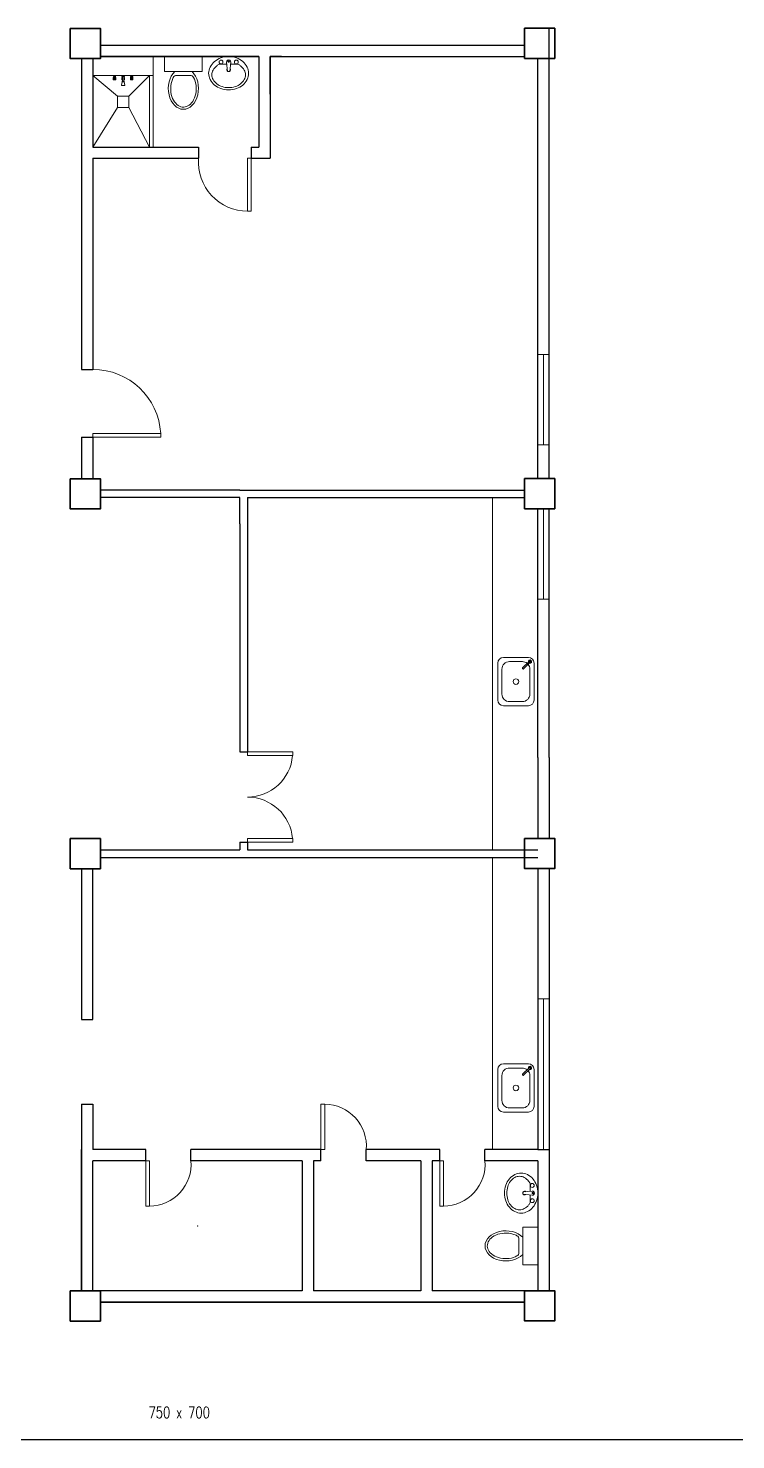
# Model space of a CAD drawing. Header units: millimetres. Extents: x 63005 to 126950, y 36019 to 74749.
# Drawn here: x 63200.97 to 63210.36, y 36241.51 to 36260.24 of the extents above; entities that cross this region are included whole.
import ezdxf

# ---------------------------------------------------------------- set-up
doc = ezdxf.new("R2010")
doc.units = ezdxf.units.MM
doc.header["$LTSCALE"] = 0.04
doc.layers.add('ahu line', color=150, linetype='Continuous')
doc.layers.add('ducting label', color=7, linetype='Continuous')
doc.styles.add('Arch-Dim', font='simplex.shx', dxfattribs={"width": 0.75})

msp = doc.modelspace()

# ---------------------------------------------------------------- linework, layer by layer
at = {"color": 8, "linetype": 'ByBlock', "lineweight": 25}
for p, q in [((63207.88, 36254.262), (63207.88, 36260.237)), ((63201.93, 36260.011), (63207.555, 36260.011)), ((63201.68, 36259.835), (63201.68, 36255.71)), ((63201.83, 36259.835), (63201.83, 36258.661)), ((63201.83, 36259.835), (63201.83, 36258.661)), ((63201.93, 36259.861), (63204.03, 36259.861)), ((63204.03, 36259.861), (63201.93, 36259.861)), ((63204.03, 36259.861), (63201.93, 36259.861)), ((63204.18, 36259.861), (63207.555, 36259.861)), ((63204.33, 36259.861), (63204.18, 36259.861)), ((63207.73, 36254.26), (63207.73, 36259.837)), ((63201.83, 36259.711), (63201.83, 36258.661)), ((63201.83, 36258.511), (63201.83, 36255.71)), ((63201.68, 36255.71), (63201.83, 36255.71)), ((63201.68, 36254.81), (63201.68, 36254.61)), ((63201.68, 36254.81), (63201.83, 36254.81)), ((63201.83, 36254.81), (63201.83, 36254.71)), ((63201.83, 36254.81), (63201.83, 36254.26)), ((63201.68, 36254.61), (63201.68, 36254.61)), ((63201.68, 36254.61), (63201.68, 36254.26)), ((63203.78, 36254.11), (63201.93, 36254.11)), ((63203.78, 36254.01), (63201.93, 36254.01)), ((63203.78, 36254.11), (63207.555, 36254.11)), ((63203.78, 36253.66), (63203.78, 36254.01)), ((63203.88, 36254.01), (63203.88, 36250.636)), ((63203.88, 36254.01), (63207.555, 36254.01)), ((63207.73, 36250.56), (63207.73, 36253.862)), ((63207.88, 36250.56), (63207.88, 36253.862)), ((63203.78, 36253.66), (63203.78, 36250.636)), ((63203.78, 36250.636), (63203.88, 36250.636)), ((63207.73, 36250.56), (63207.73, 36249.487)), ((63207.88, 36250.56), (63207.88, 36249.487)), ((63201.93, 36249.336), (63203.63, 36249.336)), ((63203.63, 36249.336), (63203.78, 36249.336)), ((63203.63, 36249.336), (63203.78, 36249.336)), ((63203.78, 36249.436), (63203.88, 36249.436)), ((63203.78, 36249.436), (63203.78, 36249.336)), ((63203.88, 36249.436), (63203.88, 36249.336)), ((63203.88, 36249.336), (63206.68, 36249.336)), ((63203.88, 36249.336), (63207.73, 36249.336)), ((63201.93, 36249.236), (63206.68, 36249.236)), ((63203.63, 36249.236), (63207.73, 36249.236)), ((63201.68, 36249.085), (63201.68, 36247.085)), ((63201.83, 36247.085), (63201.83, 36249.085)), ((63207.73, 36249.087), (63207.73, 36245.36)), ((63207.88, 36249.087), (63207.88, 36245.36)), ((63201.68, 36247.085), (63201.83, 36247.085)), ((63201.68, 36245.96), (63201.68, 36243.485)), ((63201.68, 36245.96), (63201.83, 36245.96)), ((63201.83, 36245.96), (63201.83, 36245.36)), ((63204.855, 36245.36), (63203.13, 36245.36)), ((63206.43, 36245.36), (63205.455, 36245.36)), ((63207.73, 36245.36), (63207.03, 36245.36)), ((63207.73, 36245.36), (63207.88, 36245.36)), ((63207.88, 36245.36), (63207.88, 36243.487)), ((63207.73, 36245.21), (63207.73, 36243.485)), ((63204.605, 36243.485), (63201.83, 36243.485)), ((63206.18, 36243.485), (63204.755, 36243.485)), ((63207.73, 36243.485), (63206.33, 36243.485)), ((63201.93, 36243.335), (63207.555, 36243.335)), ((63207.555, 36243.335), (63201.93, 36243.335))]:
    msp.add_line(p, q, dxfattribs=at)
at = {"color": 8, "linetype": 'ByBlock', "lineweight": 9, "ltscale": 0.3}
for p, q in [((63202.63, 36259.861), (63202.63, 36258.661)), ((63202.155, 36259.336), (63201.83, 36259.611)), ((63202.305, 36259.336), (63202.58, 36259.611)), ((63202.58, 36259.611), (63202.58, 36258.661)), ((63202.155, 36259.186), (63201.83, 36258.661)), ((63202.305, 36259.186), (63202.58, 36258.661))]:
    msp.add_line(p, q, dxfattribs=at)
at = {"color": 8, "linetype": 'ByBlock', "lineweight": 9}
for p, q in [((63202.63, 36259.611), (63202.63, 36259.861)), ((63201.83, 36259.611), (63202.63, 36259.611)), ((63207.88, 36255.91), (63207.73, 36255.91)), ((63207.805, 36255.91), (63207.805, 36254.71)), ((63207.88, 36254.71), (63207.88, 36255.91)), ((63207.73, 36254.71), (63207.88, 36254.71)), ((63207.13, 36249.336), (63207.13, 36254.011)), ((63207.805, 36252.662), (63207.805, 36253.862)), ((63207.88, 36253.862), (63207.88, 36252.662)), ((63207.88, 36252.662), (63207.73, 36252.662)), ((63207.13, 36249.236), (63207.13, 36245.36)), ((63201.68, 36249.085), (63201.83, 36249.085)), ((63207.88, 36247.36), (63207.73, 36247.36)), ((63207.805, 36247.36), (63207.805, 36245.36)), ((63207.88, 36245.36), (63207.88, 36247.36))]:
    msp.add_line(p, q, dxfattribs=at)
at = {"color": 8, "lineweight": 9}
for p, q in [((63202.78, 36259.861), (63202.78, 36259.661)), ((63203.28, 36259.861), (63202.78, 36259.861)), ((63203.28, 36259.661), (63203.28, 36259.861)), ((63203.616, 36259.663), (63203.603, 36259.785)), ((63203.645, 36259.663), (63203.658, 36259.785)), ((63202.1, 36259.611), (63202.134, 36259.611)), ((63202.1, 36259.61), (63202.1, 36259.611)), ((63202.1, 36259.61), (63202.134, 36259.61)), ((63202.1, 36259.61), (63202.103, 36259.603)), ((63202.103, 36259.603), (63202.13, 36259.603)), ((63202.103, 36259.589), (63202.104, 36259.591)), ((63202.103, 36259.589), (63202.131, 36259.589)), ((63202.103, 36259.583), (63202.103, 36259.589)), ((63202.104, 36259.591), (63202.13, 36259.591)), ((63202.105, 36259.603), (63202.105, 36259.591)), ((63202.128, 36259.603), (63202.128, 36259.591)), ((63202.134, 36259.61), (63202.13, 36259.603)), ((63202.131, 36259.589), (63202.13, 36259.591)), ((63202.131, 36259.583), (63202.131, 36259.589)), ((63202.134, 36259.61), (63202.134, 36259.611)), ((63202.213, 36259.605), (63202.201, 36259.611)), ((63202.201, 36259.611), (63202.259, 36259.611)), ((63202.248, 36259.605), (63202.213, 36259.605)), ((63202.213, 36259.595), (63202.213, 36259.605)), ((63202.213, 36259.605), (63202.248, 36259.605)), ((63202.248, 36259.595), (63202.213, 36259.595)), ((63202.216, 36259.589), (63202.217, 36259.591)), ((63202.216, 36259.589), (63202.223, 36259.589)), ((63202.216, 36259.583), (63202.216, 36259.589)), ((63202.217, 36259.591), (63202.223, 36259.591)), ((63202.219, 36259.595), (63202.219, 36259.591)), ((63202.223, 36259.533), (63202.223, 36259.595)), ((63202.223, 36259.595), (63202.238, 36259.595)), ((63202.238, 36259.595), (63202.238, 36259.533)), ((63202.238, 36259.591), (63202.244, 36259.591)), ((63202.238, 36259.589), (63202.244, 36259.589)), ((63202.242, 36259.595), (63202.242, 36259.591)), ((63202.244, 36259.589), (63202.244, 36259.591)), ((63202.244, 36259.583), (63202.244, 36259.589)), ((63202.259, 36259.611), (63202.248, 36259.605)), ((63202.248, 36259.605), (63202.248, 36259.595)), ((63202.327, 36259.61), (63202.327, 36259.611)), ((63202.327, 36259.611), (63202.361, 36259.611)), ((63202.327, 36259.61), (63202.33, 36259.603)), ((63202.327, 36259.61), (63202.361, 36259.61)), ((63202.33, 36259.603), (63202.358, 36259.603)), ((63202.33, 36259.589), (63202.331, 36259.591)), ((63202.33, 36259.583), (63202.33, 36259.589)), ((63202.33, 36259.589), (63202.358, 36259.589)), ((63202.331, 36259.591), (63202.357, 36259.591)), ((63202.333, 36259.603), (63202.333, 36259.591)), ((63202.355, 36259.603), (63202.355, 36259.591)), ((63202.358, 36259.589), (63202.357, 36259.591)), ((63202.361, 36259.61), (63202.358, 36259.603)), ((63202.358, 36259.583), (63202.358, 36259.589)), ((63202.361, 36259.61), (63202.361, 36259.611)), ((63202.78, 36259.661), (63203.28, 36259.661)), ((63202.94, 36259.611), (63203.121, 36259.611)), ((63202.1, 36259.577), (63202.102, 36259.581)), ((63202.1, 36259.555), (63202.1, 36259.577)), ((63202.1, 36259.555), (63202.133, 36259.555)), ((63202.104, 36259.553), (63202.1, 36259.555)), ((63202.104, 36259.577), (63202.111, 36259.577)), ((63202.104, 36259.564), (63202.104, 36259.576)), ((63202.104, 36259.553), (63202.13, 36259.553)), ((63202.104, 36259.552), (63202.104, 36259.553)), ((63202.104, 36259.552), (63202.13, 36259.552)), ((63202.111, 36259.564), (63202.111, 36259.576)), ((63202.13, 36259.577), (63202.123, 36259.577)), ((63202.123, 36259.564), (63202.123, 36259.576)), ((63202.13, 36259.564), (63202.13, 36259.576)), ((63202.13, 36259.553), (63202.133, 36259.555)), ((63202.13, 36259.552), (63202.13, 36259.553)), ((63202.133, 36259.577), (63202.131, 36259.581)), ((63202.133, 36259.555), (63202.133, 36259.577)), ((63202.218, 36259.525), (63202.21, 36259.483)), ((63202.25, 36259.479), (63202.211, 36259.479)), ((63202.214, 36259.577), (63202.216, 36259.581)), ((63202.214, 36259.555), (63202.214, 36259.577)), ((63202.214, 36259.555), (63202.223, 36259.555)), ((63202.217, 36259.553), (63202.214, 36259.555)), ((63202.217, 36259.577), (63202.223, 36259.577)), ((63202.217, 36259.564), (63202.217, 36259.576)), ((63202.217, 36259.553), (63202.223, 36259.553)), ((63202.217, 36259.552), (63202.217, 36259.553)), ((63202.217, 36259.552), (63202.223, 36259.552)), ((63202.218, 36259.533), (63202.218, 36259.525)), ((63202.243, 36259.533), (63202.218, 36259.533)), ((63202.218, 36259.525), (63202.243, 36259.525)), ((63202.218, 36259.525), (63202.243, 36259.525)), ((63202.244, 36259.577), (63202.238, 36259.577)), ((63202.238, 36259.555), (63202.247, 36259.555)), ((63202.238, 36259.553), (63202.243, 36259.553)), ((63202.238, 36259.552), (63202.243, 36259.552)), ((63202.243, 36259.553), (63202.247, 36259.555)), ((63202.243, 36259.552), (63202.243, 36259.553)), ((63202.243, 36259.525), (63202.243, 36259.533)), ((63202.243, 36259.525), (63202.251, 36259.483)), ((63202.244, 36259.564), (63202.244, 36259.576)), ((63202.247, 36259.577), (63202.245, 36259.581)), ((63202.247, 36259.555), (63202.247, 36259.577)), ((63202.327, 36259.577), (63202.33, 36259.581)), ((63202.327, 36259.555), (63202.327, 36259.577)), ((63202.331, 36259.553), (63202.327, 36259.555)), ((63202.327, 36259.555), (63202.361, 36259.555)), ((63202.331, 36259.577), (63202.338, 36259.577)), ((63202.331, 36259.564), (63202.331, 36259.576)), ((63202.331, 36259.552), (63202.331, 36259.553)), ((63202.331, 36259.553), (63202.357, 36259.553)), ((63202.331, 36259.552), (63202.357, 36259.552)), ((63202.338, 36259.564), (63202.338, 36259.576)), ((63202.357, 36259.577), (63202.35, 36259.577)), ((63202.35, 36259.564), (63202.35, 36259.576)), ((63202.357, 36259.564), (63202.357, 36259.576)), ((63202.357, 36259.553), (63202.361, 36259.555)), ((63202.357, 36259.552), (63202.357, 36259.553)), ((63202.361, 36259.577), (63202.359, 36259.581)), ((63202.361, 36259.555), (63202.361, 36259.577)), ((63207.533, 36244.797), (63207.655, 36244.81)), ((63207.533, 36244.768), (63207.655, 36244.754)), ((63207.731, 36244.332), (63207.531, 36244.332)), ((63207.531, 36244.332), (63207.531, 36243.832)), ((63207.731, 36243.832), (63207.731, 36244.332)), ((63207.481, 36244.173), (63207.481, 36243.992)), ((63207.531, 36243.832), (63207.731, 36243.832))]:
    msp.add_line(p, q, dxfattribs=at)
at = {"color": 8, "linetype": 'ByBlock', "lineweight": 25, "ltscale": 0.3}
for p, q in [((63204.03, 36259.861), (63204.03, 36258.661)), ((63204.18, 36259.861), (63204.18, 36258.511)), ((63201.83, 36258.661), (63203.23, 36258.661)), ((63203.23, 36258.661), (63203.23, 36258.511)), ((63203.93, 36258.661), (63204.03, 36258.661)), ((63203.93, 36258.661), (63203.93, 36258.511)), ((63201.83, 36258.511), (63203.23, 36258.511)), ((63203.93, 36258.511), (63204.18, 36258.511)), ((63201.68, 36243.485), (63201.68, 36245.36)), ((63202.53, 36245.36), (63201.83, 36245.36)), ((63202.53, 36245.21), (63202.53, 36245.36)), ((63204.855, 36245.36), (63203.13, 36245.36)), ((63203.13, 36245.21), (63203.13, 36245.36)), ((63204.855, 36245.21), (63204.855, 36245.36)), ((63206.43, 36245.36), (63205.455, 36245.36)), ((63205.455, 36245.21), (63205.455, 36245.36)), ((63206.43, 36245.21), (63206.43, 36245.36)), ((63207.73, 36245.36), (63207.03, 36245.36)), ((63207.03, 36245.21), (63207.03, 36245.36)), ((63201.83, 36243.485), (63201.83, 36245.21)), ((63202.53, 36245.21), (63201.83, 36245.21)), ((63204.605, 36245.21), (63203.13, 36245.21)), ((63204.605, 36245.21), (63204.605, 36243.485)), ((63204.755, 36245.21), (63204.755, 36243.485)), ((63204.855, 36245.21), (63204.755, 36245.21)), ((63206.18, 36245.21), (63205.455, 36245.21)), ((63206.18, 36245.21), (63206.18, 36243.485)), ((63206.33, 36245.21), (63206.33, 36243.485)), ((63206.43, 36245.21), (63206.33, 36245.21)), ((63206.43, 36245.21), (63206.33, 36245.21)), ((63207.73, 36245.21), (63207.03, 36245.21))]:
    msp.add_line(p, q, dxfattribs=at)
at = {"color": 8, "linetype": 'ByBlock', "lineweight": 13}
for p, q in [((63202.73, 36254.86), (63201.83, 36254.86)), ((63201.83, 36254.86), (63201.83, 36254.81)), ((63201.83, 36254.81), (63202.73, 36254.81)), ((63202.73, 36254.81), (63202.73, 36254.86)), ((63203.88, 36250.636), (63204.48, 36250.636)), ((63203.88, 36250.586), (63203.88, 36250.636)), ((63204.48, 36250.636), (63204.48, 36250.586)), ((63204.48, 36250.586), (63203.88, 36250.586)), ((63204.48, 36249.486), (63203.88, 36249.486)), ((63203.88, 36249.486), (63203.88, 36249.436)), ((63204.48, 36249.436), (63204.48, 36249.486)), ((63203.88, 36249.436), (63204.48, 36249.436))]:
    msp.add_line(p, q, dxfattribs=at)
at = {"color": 8, "lineweight": 9, "ltscale": 0.4}
for p, q in [((63207.201, 36251.813), (63207.201, 36251.323)), ((63207.256, 36251.733), (63207.256, 36251.403)), ((63207.606, 36251.888), (63207.276, 36251.888)), ((63207.526, 36251.833), (63207.356, 36251.833)), ((63207.621, 36251.841), (63207.53, 36251.75)), ((63207.634, 36251.829), (63207.543, 36251.738)), ((63207.626, 36251.403), (63207.626, 36251.733)), ((63207.681, 36251.323), (63207.681, 36251.813)), ((63207.276, 36251.248), (63207.606, 36251.248)), ((63207.356, 36251.303), (63207.526, 36251.303)), ((63207.606, 36246.497), (63207.276, 36246.497)), ((63207.201, 36246.422), (63207.201, 36245.932)), ((63207.256, 36246.342), (63207.256, 36246.012)), ((63207.526, 36246.442), (63207.356, 36246.442)), ((63207.621, 36246.45), (63207.53, 36246.358)), ((63207.634, 36246.437), (63207.543, 36246.346)), ((63207.626, 36246.012), (63207.626, 36246.342)), ((63207.681, 36245.932), (63207.681, 36246.422)), ((63207.276, 36245.857), (63207.606, 36245.857)), ((63207.356, 36245.912), (63207.526, 36245.912))]:
    msp.add_line(p, q, dxfattribs=at)
at = {"color": 8, "linetype": 'ByBlock', "lineweight": 35}
for points in [[(63201.53, 36260.235), (63201.93, 36260.235), (63201.93, 36259.835), (63201.53, 36259.835)], [(63207.555, 36260.237), (63207.955, 36260.237), (63207.955, 36259.837), (63207.555, 36259.837)], [(63201.53, 36254.26), (63201.93, 36254.26), (63201.93, 36253.86), (63201.53, 36253.86)], [(63207.555, 36254.262), (63207.955, 36254.262), (63207.955, 36253.862), (63207.555, 36253.862)], [(63201.53, 36249.485), (63201.93, 36249.485), (63201.93, 36249.085), (63201.53, 36249.085)], [(63207.555, 36249.487), (63207.955, 36249.487), (63207.955, 36249.087), (63207.555, 36249.087)], [(63201.53, 36243.485), (63201.93, 36243.485), (63201.93, 36243.085), (63201.53, 36243.085)], [(63207.555, 36243.487), (63207.955, 36243.487), (63207.955, 36243.087), (63207.555, 36243.087)]]:
    msp.add_lwpolyline(points, close=True, dxfattribs=at)
at = {"color": 8, "lineweight": 9}
for points in [[(63203.365, 36259.64, 0.11576), (63203.385, 36259.557, 0.104047), (63203.443, 36259.483, 0.090875), (63203.527, 36259.436, 0.083344), (63203.63, 36259.419, 0.083344), (63203.734, 36259.436, 0.090875), (63203.818, 36259.483, 0.104047), (63203.876, 36259.557, 0.11576), (63203.895, 36259.64, 0.11576), (63203.876, 36259.722, 0.104047), (63203.818, 36259.796, 0.090875), (63203.734, 36259.843, 0.083344), (63203.63, 36259.861, 0.083344), (63203.527, 36259.843, 0.090875), (63203.443, 36259.796, 0.104047), (63203.385, 36259.722, 0.11576)], [(63207.51, 36245.047, 0.11576), (63207.428, 36245.028, 0.104047), (63207.354, 36244.97, 0.090875), (63207.306, 36244.886, 0.083344), (63207.289, 36244.782, 0.083344), (63207.306, 36244.679, 0.090875), (63207.354, 36244.595, 0.104047), (63207.428, 36244.536, 0.11576), (63207.51, 36244.517, 0.11576), (63207.593, 36244.536, 0.104047), (63207.666, 36244.595, 0.090875), (63207.714, 36244.679, 0.083344), (63207.731, 36244.782, 0.083344), (63207.714, 36244.886, 0.090875), (63207.666, 36244.97, 0.104047), (63207.593, 36245.028, 0.11576)]]:
    msp.add_lwpolyline(points, format="xyb", close=True, dxfattribs=at)
at = {"color": 8, "linetype": 'ByBlock', "lineweight": 25}
msp.add_lwpolyline([(63204.18, 36259.361), (63204.18, 36259.861)], dxfattribs=at)
at = {"color": 8, "linetype": 'ByBlock', "lineweight": 9, "ltscale": 0.3}
msp.add_lwpolyline([(63202.58, 36259.611), (63202.58, 36258.661), (63202.63, 36258.661), (63202.63, 36259.611), (63202.63, 36259.611)], dxfattribs=at)
at = {"color": 8, "lineweight": 9}
for points in [[(63203.408, 36259.619, 0.124838), (63203.424, 36259.556, 0.105788), (63203.473, 36259.498, 0.086697), (63203.543, 36259.462, 0.076776), (63203.63, 36259.449, 0.076776), (63203.718, 36259.462, 0.086697), (63203.788, 36259.498, 0.105788), (63203.837, 36259.556, 0.124838), (63203.853, 36259.619, 0.124838), (63203.837, 36259.681, 0.105788), (63203.788, 36259.739, 0.040067), (63203.757, 36259.759), (63203.655, 36259.759, 0.040067)], [(63203.606, 36259.759), (63203.504, 36259.759, 0.040067), (63203.473, 36259.739, 0.105788), (63203.424, 36259.681, 0.124838), (63203.408, 36259.619, 0.124838)], [(63207.489, 36245.005, 0.124838), (63207.426, 36244.989, 0.105788), (63207.369, 36244.939, 0.086697), (63207.333, 36244.87, 0.076776), (63207.319, 36244.782, 0.076776), (63207.333, 36244.695, 0.086697), (63207.369, 36244.625, 0.105788), (63207.426, 36244.576, 0.124838), (63207.489, 36244.56, 0.124838), (63207.552, 36244.576, 0.105788), (63207.609, 36244.625, 0.040067), (63207.629, 36244.656), (63207.629, 36244.758, 0.040067)], [(63207.629, 36244.807), (63207.629, 36244.909, 0.040067), (63207.609, 36244.939, 0.105788), (63207.552, 36244.989, 0.124838), (63207.489, 36245.005, 0.124838)]]:
    msp.add_lwpolyline(points, format="xyb", dxfattribs=at)
at = {"color": 8, "linetype": 'ByBlock', "lineweight": 9, "ltscale": 0.03}
msp.add_lwpolyline([(63202.305, 36259.336), (63202.155, 36259.336), (63202.155, 36259.186), (63202.305, 36259.186)], close=True, dxfattribs=at)
at = {"color": 8, "lineweight": 13, "ltscale": 0.03}
for points in [[(63203.93, 36258.511), (63203.88, 36258.511), (63203.88, 36257.811), (63203.93, 36257.811)], [(63204.855, 36245.36), (63204.905, 36245.36), (63204.905, 36245.96), (63204.855, 36245.96)], [(63202.53, 36245.21), (63202.58, 36245.21), (63202.58, 36244.61), (63202.53, 36244.61)], [(63206.43, 36245.21), (63206.48, 36245.21), (63206.48, 36244.61), (63206.43, 36244.61)]]:
    msp.add_lwpolyline(points, close=True, dxfattribs=at)
at = {"color": 8, "lineweight": 9}
for centre, radius in [((63203.529, 36259.788), 0.0255), ((63203.63, 36259.794), 0.0095), ((63203.732, 36259.788), 0.0255), ((63207.658, 36244.884), 0.0255), ((63207.665, 36244.782), 0.0095), ((63207.658, 36244.681), 0.0255)]:
    msp.add_circle(centre, radius, dxfattribs=at)
at = {"color": 8, "lineweight": 9, "ltscale": 0.4}
for centre in [(63207.441, 36251.568), (63207.441, 36246.177)]:
    msp.add_circle(centre, 0.0375, dxfattribs=at)
at = {"color": 8, "lineweight": 9}
for centre, radius, start, end in [((63203.63, 36259.788), 0.028, 353.7545, 186.2455), ((63202.94, 36259.561), 0.05, 90, 151.8499), ((63203.121, 36259.561), 0.05, 28.0084, 90), ((63203.63, 36259.686), 0.025, 138.7978, 233.6932), ((63203.63, 36259.756), 0.0948, 261.2026, 278.7974), ((63203.63, 36259.686), 0.025, 251.3793, 288.6207), ((63203.63, 36259.686), 0.025, 306.3068, 41.2022), ((63207.556, 36244.782), 0.025, 161.3793, 198.6207), ((63207.627, 36244.782), 0.0948, 171.2026, 188.7974), ((63207.556, 36244.782), 0.025, 48.7978, 143.6932), ((63207.658, 36244.782), 0.028, 263.7545, 96.2455), ((63207.556, 36244.782), 0.025, 216.3068, 311.2022), ((63207.431, 36244.173), 0.05, 0, 61.8499), ((63207.431, 36243.992), 0.05, 298.0084, 360)]:
    msp.add_arc(centre, radius, start, end, dxfattribs=at)
at = {"color": 8, "lineweight": 13, "ltscale": 0.03}
for centre, radius, start, end in [((63203.88, 36258.462), 0.652, 175.7578, 270), ((63204.905, 36245.408), 0.552, 355.0209, 90), ((63202.58, 36245.162), 0.552, 270, 4.9791), ((63206.48, 36245.162), 0.552, 270, 4.9791)]:
    msp.add_arc(centre, radius, start, end, dxfattribs=at)
at = {"color": 8, "linetype": 'ByBlock', "lineweight": 13}
for centre, radius, start, end in [((63201.83, 36254.81), 0.9, 3.1847, 90), ((63203.88, 36250.636), 0.6, 270, 355.2198), ((63203.88, 36249.436), 0.6, 4.7802, 90)]:
    msp.add_arc(centre, radius, start, end, dxfattribs=at)
at = {"color": 8, "lineweight": 9, "ltscale": 0.4}
for centre, radius, start, end in [((63207.276, 36251.813), 0.075, 90, 180), ((63207.356, 36251.733), 0.1, 90, 180), ((63207.526, 36251.733), 0.1, 50.0132, 90), ((63207.536, 36251.744), 0.00874, 135, 315), ((63207.526, 36251.733), 0.1, 0, 39.9868), ((63207.606, 36251.813), 0.075, 0, 90), ((63207.628, 36251.835), 0.0217, 248.7565, 201.2435), ((63207.628, 36251.835), 0.0145, 262.0499, 187.9501), ((63207.628, 36251.835), 0.00874, 315, 135), ((63207.356, 36251.403), 0.1, 180, 270), ((63207.526, 36251.403), 0.1, 270, 0), ((63207.276, 36251.323), 0.075, 180, 270), ((63207.606, 36251.323), 0.075, 270, 0), ((63207.276, 36246.422), 0.075, 90, 180), ((63207.606, 36246.422), 0.075, 0, 90), ((63207.356, 36246.342), 0.1, 90, 180), ((63207.526, 36246.342), 0.1, 50.0132, 90), ((63207.536, 36246.352), 0.00874, 135, 315), ((63207.526, 36246.342), 0.1, 0, 39.9868), ((63207.628, 36246.443), 0.0217, 248.7565, 201.2435), ((63207.628, 36246.443), 0.0145, 262.0499, 187.9501), ((63207.628, 36246.443), 0.00874, 315, 135), ((63207.276, 36245.932), 0.075, 180, 270), ((63207.356, 36246.012), 0.1, 180, 270), ((63207.526, 36246.012), 0.1, 270, 0), ((63207.606, 36245.932), 0.075, 270, 0)]:
    msp.add_arc(centre, radius, start, end, dxfattribs=at)
at = {"color": 8, "lineweight": 9}
for centre, major_axis, ratio, start_param, end_param in [((63203.03, 36259.436), (0, 0.275), 0.727273, 0.612555, 5.670631), ((63202.091, 36259.565), (-0.00896, 0.00896), 1, 3.15309, 3.864175), ((63202.099, 36259.583), (0.00268, 0.00268), 1, 5.003733, 5.497675), ((63202.089, 36259.57), (0.0118, 0.0118), 1, 6.018417, 6.150642), ((63202.1, 36259.576), (0.00268, 0.00268), 1, 5.497675, 6.125314), ((63202.122, 36259.571), (0.00887, 0.00887), 1, 1.36743, 1.728443), ((63202.115, 36259.576), (-0.00268, 0.00268), 1, 0.157647, 0.785286), ((63202.121, 36259.565), (-0.00738, 0.00738), 1, 0.858879, 1.643677), ((63202.117, 36259.56), (-0.00268, 0.00268), 1, 1.643677, 3.068487), ((63202.117, 36259.578), (-0.00268, 0.00268), 1, -1.367654, -0.203367), ((63202.112, 36259.571), (0.00887, 0.00887), 1, 6.125314, 6.486327), ((63202.112, 36259.565), (0.00738, 0.00738), 1, 4.639283, 5.424081), ((63202.119, 36259.576), (-0.00268, 0.00268), 1, 3.926878, 4.554518), ((63202.134, 36259.576), (0.00268, 0.00268), 1, 1.728443, 2.356082), ((63202.143, 36259.565), (0.00896, 0.00896), 1, 2.418785, 3.129871), ((63202.135, 36259.583), (0.00268, 0.00268), 1, 2.356082, 2.850023), ((63202.145, 36259.57), (-0.0118, 0.0118), 1, 0.132318, 0.264544), ((63202.205, 36259.565), (0.00896, 0.00896), 1, 4.723886, 5.434971), ((63202.202, 36259.57), (0.0118, 0.0118), 1, 6.018417, 6.150642), ((63202.213, 36259.583), (-0.00268, 0.00268), 1, 3.432937, 3.926878), ((63202.214, 36259.576), (-0.00268, 0.00268), 1, 3.926878, 4.554518), ((63202.248, 36259.583), (-0.00268, 0.00268), 1, 0.785286, 1.279227), ((63202.259, 36259.57), (0.0118, 0.0118), 1, 1.703115, 1.83534), ((63202.247, 36259.576), (-0.00268, 0.00268), 1, 0.157647, 0.785286), ((63202.256, 36259.565), (-0.00896, 0.00896), 1, 0.847989, 1.559075), ((63202.248, 36259.482), (-0.00268, 0.00268), 1, 2.924915, 4.294977), ((63202.318, 36259.565), (-0.00896, 0.00896), 1, 3.15309, 3.864175), ((63202.316, 36259.57), (-0.0118, 0.0118), 1, 4.44762, 4.579846), ((63202.326, 36259.583), (0.00268, 0.00268), 1, 5.003733, 5.497675), ((63202.327, 36259.576), (0.00268, 0.00268), 1, 5.497675, 6.125314), ((63202.342, 36259.576), (-0.00268, 0.00268), 1, 0.157647, 0.785286), ((63202.348, 36259.565), (-0.00738, 0.00738), 1, 0.858879, 1.643677), ((63202.349, 36259.571), (0.00887, 0.00887), 1, 1.36743, 1.728443), ((63202.344, 36259.578), (-0.00268, 0.00268), 1, -1.367654, -0.203367), ((63202.344, 36259.56), (-0.00268, 0.00268), 1, 1.643677, 3.068487), ((63202.339, 36259.571), (0.00887, 0.00887), 1, 6.125314, 6.486327), ((63202.34, 36259.565), (0.00738, 0.00738), 1, 4.639283, 5.424081), ((63202.346, 36259.576), (-0.00268, 0.00268), 1, 3.926878, 4.554518), ((63202.361, 36259.576), (0.00268, 0.00268), 1, 1.728443, 2.356082), ((63202.37, 36259.565), (0.00896, 0.00896), 1, 2.418785, 3.129871), ((63202.362, 36259.583), (0.00268, 0.00268), 1, 2.356082, 2.850023), ((63202.372, 36259.57), (0.0118, 0.0118), 1, 1.703115, 1.83534), ((63207.306, 36244.082), (0.275, 0), 0.727273, 0.612555, 5.670631)]:
    msp.add_ellipse(centre, major_axis=major_axis, ratio=ratio, start_param=start_param, end_param=end_param, dxfattribs=at)
at = {"color": 8, "lineweight": 9, "extrusion": (4.99074e-41, -2.88216e-41, -1)}
msp.add_ellipse((63202.213, 36259.482), major_axis=(-0.00268, 0.00268), ratio=1, start_param=4.495936, end_param=5.865998, dxfattribs=at)
at = {"color": 8, "lineweight": 9}
for points in [[(63202.896, 36259.584), (63202.887, 36259.568), (63202.88, 36259.55), (63202.853, 36259.459), (63202.858, 36259.371), (63202.916, 36259.24), (63202.966, 36259.198), (63203.064, 36259.185), (63203.116, 36259.211), (63203.19, 36259.322), (63203.208, 36259.406), (63203.192, 36259.52), (63203.181, 36259.554), (63203.165, 36259.584)], [(63207.455, 36244.217), (63207.438, 36244.226), (63207.42, 36244.233), (63207.329, 36244.26), (63207.242, 36244.255), (63207.11, 36244.197), (63207.069, 36244.147), (63207.055, 36244.049), (63207.081, 36243.997), (63207.193, 36243.923), (63207.276, 36243.905), (63207.39, 36243.92), (63207.425, 36243.932), (63207.455, 36243.948)]]:
    msp.add_open_spline(points, degree=3, knots=[0.937253, 0.937253, 0.937253, 0.937253, 1.185372, 1.185372, 2.113864, 2.113864, 3.042356, 3.042356, 3.970847, 3.970847, 4.899339, 4.899339, 5.346062, 5.346062, 5.346062, 5.346062], dxfattribs=at)
at = {"color": 8, "linetype": 'ByBlock', "lineweight": 9, "ltscale": 0.3}
msp.add_point((63203.218, 36244.347), dxfattribs=at)
at = {"layer": 'ahu line', "linetype": 'Continuous'}
msp.add_line((63233.134, 36241.51), (63200.83, 36241.51), dxfattribs=at)

# ---------------------------------------------------------------- texts
at = {"layer": 'ducting label', "color": 3, "linetype": 'Continuous', "lineweight": 25, "insert": (63202.567, 36241.947), "char_height": 0.15, "attachment_point": 1, "style": 'Arch-Dim'}
msp.add_mtext_dynamic_manual_height_columns('\\A1;750 x 700', width=1.19515, gutter_width=1.011, heights=[0], dxfattribs=at)

doc.saveas('drawing.dxf')
